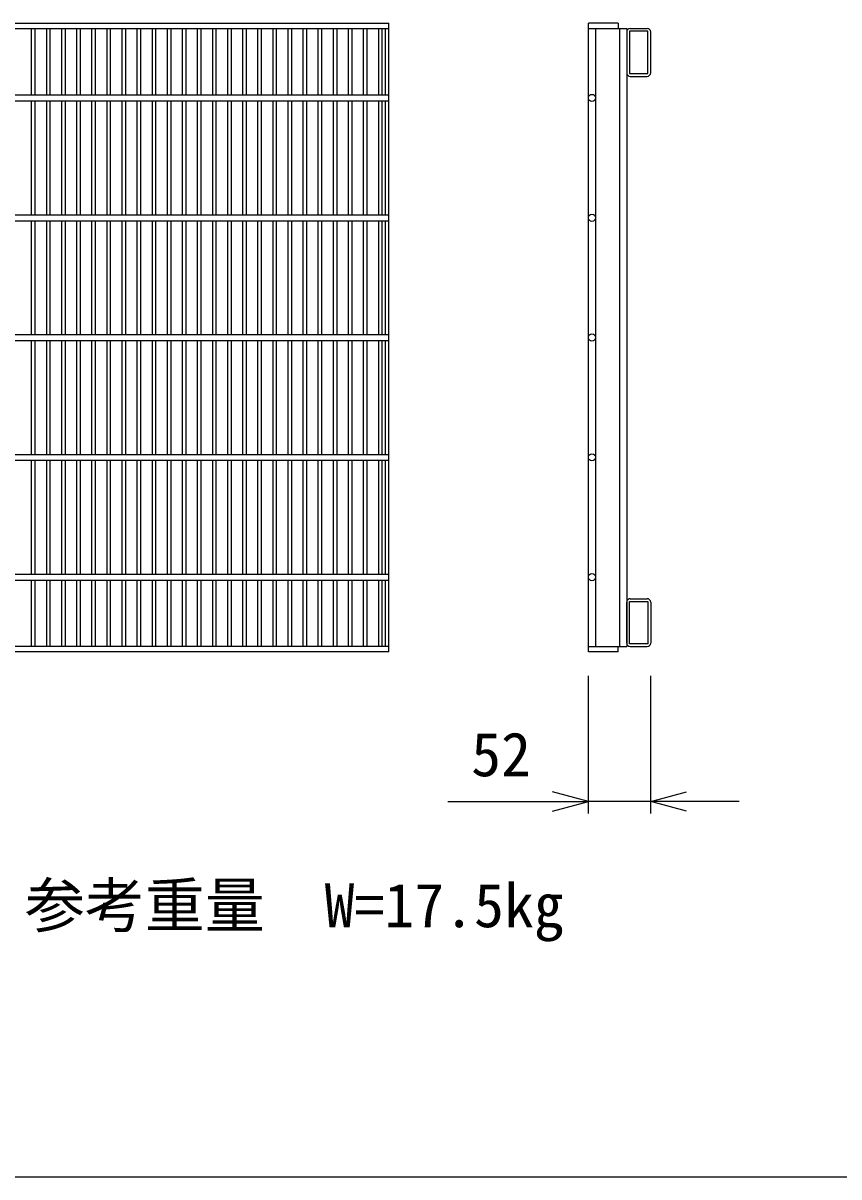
# Model space of a CAD drawing. Units: millimetres, scale not verified. Extents: x 12 to 21012, y 0 to 14850.
# Drawn here: x 15218 to 15898, y 7973 to 8936 of the extents above; entities that cross this region are included whole.
import ezdxf
from ezdxf.enums import TextEntityAlignment as Align

# ---------------------------------------------------------------- set-up
doc = ezdxf.new("R2010")
doc.units = ezdxf.units.MM
doc.header["$LTSCALE"] = 25
for name, color, linetype, lineweight in [('DIM', 7, 'Continuous', 25), ('HATCH', 6, 'Continuous', 25), ('TXT', 7, 'Continuous', 25)]:
    doc.layers.add(name, color=color, linetype=linetype, lineweight=lineweight)
doc.styles.add('ＭＳ ゴシック', font='')
doc.styles.get('ＭＳ ゴシック').set_extended_font_data('MS Gothic')

msp = doc.modelspace()

# ---------------------------------------------------------------- linework, layer by layer
at = {"layer": 'DIM'}
for p, q in [((15689.46, 8276.04), (15689.46, 8390.76)), ((15741.46, 8276.04), (15741.46, 8390.76)), ((15689.46, 8286.04), (15659.46, 8294.08)), ((15741.46, 8286.04), (15771.46, 8294.08)), ((15572.2, 8286.04), (15689.46, 8286.04)), ((15659.46, 8278), (15689.46, 8286.04)), ((15741.46, 8286.04), (15689.46, 8286.04)), ((15815.42, 8286.04), (15741.46, 8286.04)), ((15771.46, 8278), (15741.46, 8286.04))]:
    msp.add_line(p, q, dxfattribs=at)
at = {"layer": 'HATCH'}
for p, q in [((14998.14, 8935.76), (15523.14, 8935.76)), ((14998.14, 8931.26), (15523.14, 8931.26)), ((15224.99, 8875.76), (15224.99, 8931.26)), ((15227.99, 8875.76), (15227.99, 8931.26)), ((15237.58, 8875.76), (15237.58, 8931.26)), ((15240.58, 8875.76), (15240.58, 8931.26)), ((15250.17, 8875.76), (15250.17, 8931.26)), ((15253.17, 8875.76), (15253.17, 8931.26)), ((15262.76, 8875.76), (15262.76, 8931.26)), ((15265.76, 8875.76), (15265.76, 8931.26)), ((15275.35, 8875.76), (15275.35, 8931.26)), ((15278.35, 8875.76), (15278.35, 8931.26)), ((15287.94, 8875.76), (15287.94, 8931.26)), ((15290.94, 8875.76), (15290.94, 8931.26)), ((15300.53, 8875.76), (15300.53, 8931.26)), ((15303.53, 8875.76), (15303.53, 8931.26)), ((15313.12, 8875.76), (15313.12, 8931.26)), ((15316.12, 8875.76), (15316.12, 8931.26)), ((15325.71, 8875.76), (15325.71, 8931.26)), ((15328.71, 8875.76), (15328.71, 8931.26)), ((15338.3, 8875.76), (15338.3, 8931.26)), ((15341.3, 8875.76), (15341.3, 8931.26)), ((15350.88, 8875.76), (15350.88, 8931.26)), ((15353.88, 8875.76), (15353.88, 8931.26)), ((15363.47, 8875.76), (15363.47, 8931.26)), ((15366.47, 8875.76), (15366.47, 8931.26)), ((15376.06, 8875.76), (15376.06, 8931.26)), ((15379.06, 8875.76), (15379.06, 8931.26)), ((15388.65, 8875.76), (15388.65, 8931.26)), ((15391.65, 8875.76), (15391.65, 8931.26)), ((15401.24, 8875.76), (15401.24, 8931.26)), ((15404.24, 8875.76), (15404.24, 8931.26)), ((15413.83, 8875.76), (15413.83, 8931.26)), ((15416.83, 8875.76), (15416.83, 8931.26)), ((15426.42, 8875.76), (15426.42, 8931.26)), ((15429.42, 8875.76), (15429.42, 8931.26)), ((15439.01, 8875.76), (15439.01, 8931.26)), ((15442.01, 8875.76), (15442.01, 8931.26)), ((15451.6, 8875.76), (15451.6, 8931.26)), ((15454.6, 8875.76), (15454.6, 8931.26)), ((15464.19, 8875.76), (15464.19, 8931.26)), ((15467.19, 8875.76), (15467.19, 8931.26)), ((15476.78, 8875.76), (15476.78, 8931.26)), ((15479.78, 8875.76), (15479.78, 8931.26)), ((15489.37, 8875.76), (15489.37, 8931.26)), ((15492.37, 8875.76), (15492.37, 8931.26)), ((15501.96, 8875.76), (15501.96, 8931.26)), ((15504.96, 8875.76), (15504.96, 8931.26)), ((15514.55, 8875.76), (15514.55, 8931.26)), ((15517.55, 8875.76), (15517.55, 8931.26)), ((15520.14, 8875.76), (15520.14, 8931.26)), ((15523.14, 8410.76), (15523.14, 8935.76)), ((15714.46, 8935.76), (15689.46, 8935.76)), ((15689.46, 8410.76), (15689.46, 8935.76)), ((15689.46, 8931.26), (15721.46, 8931.26)), ((15695.46, 8931.26), (15695.46, 8415.26)), ((15714.46, 8935.76), (15714.46, 8931.26)), ((15715.46, 8931.26), (15715.46, 8415.26)), ((15721.46, 8931.26), (15721.46, 8415.26)), ((15739.16, 8928.96), (15723.76, 8928.96)), ((15723.76, 8928.96), (15723.76, 8893.56)), ((15724.46, 8931.26), (15738.46, 8931.26)), ((15739.16, 8893.56), (15739.16, 8928.96)), ((15721.46, 8928.26), (15721.46, 8894.26)), ((15741.46, 8894.26), (15741.46, 8928.26)), ((15723.76, 8893.56), (15739.16, 8893.56)), ((15724.46, 8891.26), (15738.46, 8891.26)), ((14998.14, 8875.76), (15523.14, 8875.76)), ((14998.14, 8870.76), (15523.14, 8870.76)), ((15224.99, 8775.76), (15224.99, 8870.76)), ((15227.99, 8775.76), (15227.99, 8870.76)), ((15237.58, 8775.76), (15237.58, 8870.76)), ((15240.58, 8775.76), (15240.58, 8870.76)), ((15250.17, 8775.76), (15250.17, 8870.76)), ((15253.17, 8775.76), (15253.17, 8870.76)), ((15262.76, 8775.76), (15262.76, 8870.76)), ((15265.76, 8775.76), (15265.76, 8870.76)), ((15275.35, 8775.76), (15275.35, 8870.76)), ((15278.35, 8775.76), (15278.35, 8870.76)), ((15287.94, 8775.76), (15287.94, 8870.76)), ((15290.94, 8775.76), (15290.94, 8870.76)), ((15300.53, 8775.76), (15300.53, 8870.76)), ((15303.53, 8775.76), (15303.53, 8870.76)), ((15313.12, 8775.76), (15313.12, 8870.76)), ((15316.12, 8775.76), (15316.12, 8870.76)), ((15325.71, 8775.76), (15325.71, 8870.76)), ((15328.71, 8775.76), (15328.71, 8870.76)), ((15338.3, 8775.76), (15338.3, 8870.76)), ((15341.3, 8775.76), (15341.3, 8870.76)), ((15350.88, 8775.76), (15350.88, 8870.76)), ((15353.88, 8775.76), (15353.88, 8870.76)), ((15363.47, 8775.76), (15363.47, 8870.76)), ((15366.47, 8775.76), (15366.47, 8870.76)), ((15376.06, 8775.76), (15376.06, 8870.76)), ((15379.06, 8775.76), (15379.06, 8870.76)), ((15388.65, 8775.76), (15388.65, 8870.76)), ((15391.65, 8775.76), (15391.65, 8870.76)), ((15401.24, 8775.76), (15401.24, 8870.76)), ((15404.24, 8775.76), (15404.24, 8870.76)), ((15413.83, 8775.76), (15413.83, 8870.76)), ((15416.83, 8775.76), (15416.83, 8870.76)), ((15426.42, 8775.76), (15426.42, 8870.76)), ((15429.42, 8775.76), (15429.42, 8870.76)), ((15439.01, 8775.76), (15439.01, 8870.76)), ((15442.01, 8775.76), (15442.01, 8870.76)), ((15451.6, 8775.76), (15451.6, 8870.76)), ((15454.6, 8775.76), (15454.6, 8870.76)), ((15464.19, 8775.76), (15464.19, 8870.76)), ((15467.19, 8775.76), (15467.19, 8870.76)), ((15476.78, 8775.76), (15476.78, 8870.76)), ((15479.78, 8775.76), (15479.78, 8870.76)), ((15489.37, 8775.76), (15489.37, 8870.76)), ((15492.37, 8775.76), (15492.37, 8870.76)), ((15501.96, 8775.76), (15501.96, 8870.76)), ((15504.96, 8775.76), (15504.96, 8870.76)), ((15514.55, 8775.76), (15514.55, 8870.76)), ((15517.55, 8775.76), (15517.55, 8870.76)), ((15520.14, 8775.76), (15520.14, 8870.76)), ((14998.14, 8775.76), (15523.14, 8775.76)), ((14998.14, 8770.76), (15523.14, 8770.76)), ((15224.99, 8675.76), (15224.99, 8770.76)), ((15227.99, 8675.76), (15227.99, 8770.76)), ((15237.58, 8675.76), (15237.58, 8770.76)), ((15240.58, 8675.76), (15240.58, 8770.76)), ((15250.17, 8675.76), (15250.17, 8770.76)), ((15253.17, 8675.76), (15253.17, 8770.76)), ((15262.76, 8675.76), (15262.76, 8770.76)), ((15265.76, 8675.76), (15265.76, 8770.76)), ((15275.35, 8675.76), (15275.35, 8770.76)), ((15278.35, 8675.76), (15278.35, 8770.76)), ((15287.94, 8675.76), (15287.94, 8770.76)), ((15290.94, 8675.76), (15290.94, 8770.76)), ((15300.53, 8675.76), (15300.53, 8770.76)), ((15303.53, 8675.76), (15303.53, 8770.76)), ((15313.12, 8675.76), (15313.12, 8770.76)), ((15316.12, 8675.76), (15316.12, 8770.76)), ((15325.71, 8675.76), (15325.71, 8770.76)), ((15328.71, 8675.76), (15328.71, 8770.76)), ((15338.3, 8675.76), (15338.3, 8770.76)), ((15341.3, 8675.76), (15341.3, 8770.76)), ((15350.88, 8675.76), (15350.88, 8770.76)), ((15353.88, 8675.76), (15353.88, 8770.76)), ((15363.47, 8675.76), (15363.47, 8770.76)), ((15366.47, 8675.76), (15366.47, 8770.76)), ((15376.06, 8675.76), (15376.06, 8770.76)), ((15379.06, 8675.76), (15379.06, 8770.76)), ((15388.65, 8675.76), (15388.65, 8770.76)), ((15391.65, 8675.76), (15391.65, 8770.76)), ((15401.24, 8675.76), (15401.24, 8770.76)), ((15404.24, 8675.76), (15404.24, 8770.76)), ((15413.83, 8675.76), (15413.83, 8770.76)), ((15416.83, 8675.76), (15416.83, 8770.76)), ((15426.42, 8675.76), (15426.42, 8770.76)), ((15429.42, 8675.76), (15429.42, 8770.76)), ((15439.01, 8675.76), (15439.01, 8770.76)), ((15442.01, 8675.76), (15442.01, 8770.76)), ((15451.6, 8675.76), (15451.6, 8770.76)), ((15454.6, 8675.76), (15454.6, 8770.76)), ((15464.19, 8675.76), (15464.19, 8770.76)), ((15467.19, 8675.76), (15467.19, 8770.76)), ((15476.78, 8675.76), (15476.78, 8770.76)), ((15479.78, 8675.76), (15479.78, 8770.76)), ((15489.37, 8675.76), (15489.37, 8770.76)), ((15492.37, 8675.76), (15492.37, 8770.76)), ((15501.96, 8675.76), (15501.96, 8770.76)), ((15504.96, 8675.76), (15504.96, 8770.76)), ((15514.55, 8675.76), (15514.55, 8770.76)), ((15517.55, 8675.76), (15517.55, 8770.76)), ((15520.14, 8675.76), (15520.14, 8770.76)), ((14998.14, 8675.76), (15523.14, 8675.76)), ((14998.14, 8670.76), (15523.14, 8670.76)), ((15224.99, 8575.76), (15224.99, 8670.76)), ((15227.99, 8575.76), (15227.99, 8670.76)), ((15237.58, 8575.76), (15237.58, 8670.76)), ((15240.58, 8575.76), (15240.58, 8670.76)), ((15250.17, 8575.76), (15250.17, 8670.76)), ((15253.17, 8575.76), (15253.17, 8670.76)), ((15262.76, 8575.76), (15262.76, 8670.76)), ((15265.76, 8575.76), (15265.76, 8670.76)), ((15275.35, 8575.76), (15275.35, 8670.76)), ((15278.35, 8575.76), (15278.35, 8670.76)), ((15287.94, 8575.76), (15287.94, 8670.76)), ((15290.94, 8575.76), (15290.94, 8670.76)), ((15300.53, 8575.76), (15300.53, 8670.76)), ((15303.53, 8575.76), (15303.53, 8670.76)), ((15313.12, 8575.76), (15313.12, 8670.76)), ((15316.12, 8575.76), (15316.12, 8670.76)), ((15325.71, 8575.76), (15325.71, 8670.76)), ((15328.71, 8575.76), (15328.71, 8670.76)), ((15338.3, 8575.76), (15338.3, 8670.76)), ((15341.3, 8575.76), (15341.3, 8670.76)), ((15350.88, 8575.76), (15350.88, 8670.76)), ((15353.88, 8575.76), (15353.88, 8670.76)), ((15363.47, 8575.76), (15363.47, 8670.76)), ((15366.47, 8575.76), (15366.47, 8670.76)), ((15376.06, 8575.76), (15376.06, 8670.76)), ((15379.06, 8575.76), (15379.06, 8670.76)), ((15388.65, 8575.76), (15388.65, 8670.76)), ((15391.65, 8575.76), (15391.65, 8670.76)), ((15401.24, 8575.76), (15401.24, 8670.76)), ((15404.24, 8575.76), (15404.24, 8670.76)), ((15413.83, 8575.76), (15413.83, 8670.76)), ((15416.83, 8575.76), (15416.83, 8670.76)), ((15426.42, 8575.76), (15426.42, 8670.76)), ((15429.42, 8575.76), (15429.42, 8670.76)), ((15439.01, 8575.76), (15439.01, 8670.76)), ((15442.01, 8575.76), (15442.01, 8670.76)), ((15451.6, 8575.76), (15451.6, 8670.76)), ((15454.6, 8575.76), (15454.6, 8670.76)), ((15464.19, 8575.76), (15464.19, 8670.76)), ((15467.19, 8575.76), (15467.19, 8670.76)), ((15476.78, 8575.76), (15476.78, 8670.76)), ((15479.78, 8575.76), (15479.78, 8670.76)), ((15489.37, 8575.76), (15489.37, 8670.76)), ((15492.37, 8575.76), (15492.37, 8670.76)), ((15501.96, 8575.76), (15501.96, 8670.76)), ((15504.96, 8575.76), (15504.96, 8670.76)), ((15514.55, 8575.76), (15514.55, 8670.76)), ((15517.55, 8575.76), (15517.55, 8670.76)), ((15520.14, 8575.76), (15520.14, 8670.76)), ((14998.14, 8575.76), (15523.14, 8575.76)), ((14998.14, 8570.76), (15523.14, 8570.76)), ((15224.99, 8475.76), (15224.99, 8570.76)), ((15227.99, 8475.76), (15227.99, 8570.76)), ((15237.58, 8475.76), (15237.58, 8570.76)), ((15240.58, 8475.76), (15240.58, 8570.76)), ((15250.17, 8475.76), (15250.17, 8570.76)), ((15253.17, 8475.76), (15253.17, 8570.76)), ((15262.76, 8475.76), (15262.76, 8570.76)), ((15265.76, 8475.76), (15265.76, 8570.76)), ((15275.35, 8475.76), (15275.35, 8570.76)), ((15278.35, 8475.76), (15278.35, 8570.76)), ((15287.94, 8475.76), (15287.94, 8570.76)), ((15290.94, 8475.76), (15290.94, 8570.76)), ((15300.53, 8475.76), (15300.53, 8570.76)), ((15303.53, 8475.76), (15303.53, 8570.76)), ((15313.12, 8475.76), (15313.12, 8570.76)), ((15316.12, 8475.76), (15316.12, 8570.76)), ((15325.71, 8475.76), (15325.71, 8570.76)), ((15328.71, 8475.76), (15328.71, 8570.76)), ((15338.3, 8475.76), (15338.3, 8570.76)), ((15341.3, 8475.76), (15341.3, 8570.76)), ((15350.88, 8475.76), (15350.88, 8570.76)), ((15353.88, 8475.76), (15353.88, 8570.76)), ((15363.47, 8475.76), (15363.47, 8570.76)), ((15366.47, 8475.76), (15366.47, 8570.76)), ((15376.06, 8475.76), (15376.06, 8570.76)), ((15379.06, 8475.76), (15379.06, 8570.76)), ((15388.65, 8475.76), (15388.65, 8570.76)), ((15391.65, 8475.76), (15391.65, 8570.76)), ((15401.24, 8475.76), (15401.24, 8570.76)), ((15404.24, 8475.76), (15404.24, 8570.76)), ((15413.83, 8475.76), (15413.83, 8570.76)), ((15416.83, 8475.76), (15416.83, 8570.76)), ((15426.42, 8475.76), (15426.42, 8570.76)), ((15429.42, 8475.76), (15429.42, 8570.76)), ((15439.01, 8475.76), (15439.01, 8570.76)), ((15442.01, 8475.76), (15442.01, 8570.76)), ((15451.6, 8475.76), (15451.6, 8570.76)), ((15454.6, 8475.76), (15454.6, 8570.76)), ((15464.19, 8475.76), (15464.19, 8570.76)), ((15467.19, 8475.76), (15467.19, 8570.76)), ((15476.78, 8475.76), (15476.78, 8570.76)), ((15479.78, 8475.76), (15479.78, 8570.76)), ((15489.37, 8475.76), (15489.37, 8570.76)), ((15492.37, 8475.76), (15492.37, 8570.76)), ((15501.96, 8475.76), (15501.96, 8570.76)), ((15504.96, 8475.76), (15504.96, 8570.76)), ((15514.55, 8475.76), (15514.55, 8570.76)), ((15517.55, 8475.76), (15517.55, 8570.76)), ((15520.14, 8475.76), (15520.14, 8570.76)), ((14998.14, 8475.76), (15523.14, 8475.76)), ((14998.14, 8470.76), (15523.14, 8470.76)), ((15224.99, 8415.26), (15224.99, 8470.76)), ((15227.99, 8415.26), (15227.99, 8470.76)), ((15237.58, 8415.26), (15237.58, 8470.76)), ((15240.58, 8415.26), (15240.58, 8470.76)), ((15250.17, 8415.26), (15250.17, 8470.76)), ((15253.17, 8415.26), (15253.17, 8470.76)), ((15262.76, 8415.26), (15262.76, 8470.76)), ((15265.76, 8415.26), (15265.76, 8470.76)), ((15275.35, 8415.26), (15275.35, 8470.76)), ((15278.35, 8415.26), (15278.35, 8470.76)), ((15287.94, 8415.26), (15287.94, 8470.76)), ((15290.94, 8415.26), (15290.94, 8470.76)), ((15300.53, 8415.26), (15300.53, 8470.76)), ((15303.53, 8415.26), (15303.53, 8470.76)), ((15313.12, 8415.26), (15313.12, 8470.76)), ((15316.12, 8415.26), (15316.12, 8470.76)), ((15325.71, 8415.26), (15325.71, 8470.76)), ((15328.71, 8415.26), (15328.71, 8470.76)), ((15338.3, 8415.26), (15338.3, 8470.76)), ((15341.3, 8415.26), (15341.3, 8470.76)), ((15350.88, 8415.26), (15350.88, 8470.76)), ((15353.88, 8415.26), (15353.88, 8470.76)), ((15363.47, 8415.26), (15363.47, 8470.76)), ((15366.47, 8415.26), (15366.47, 8470.76)), ((15376.06, 8415.26), (15376.06, 8470.76)), ((15379.06, 8415.26), (15379.06, 8470.76)), ((15388.65, 8415.26), (15388.65, 8470.76)), ((15391.65, 8415.26), (15391.65, 8470.76)), ((15401.24, 8415.26), (15401.24, 8470.76)), ((15404.24, 8415.26), (15404.24, 8470.76)), ((15413.83, 8415.26), (15413.83, 8470.76)), ((15416.83, 8415.26), (15416.83, 8470.76)), ((15426.42, 8415.26), (15426.42, 8470.76)), ((15429.42, 8415.26), (15429.42, 8470.76)), ((15439.01, 8415.26), (15439.01, 8470.76)), ((15442.01, 8415.26), (15442.01, 8470.76)), ((15451.6, 8415.26), (15451.6, 8470.76)), ((15454.6, 8415.26), (15454.6, 8470.76)), ((15464.19, 8415.26), (15464.19, 8470.76)), ((15467.19, 8415.26), (15467.19, 8470.76)), ((15476.78, 8415.26), (15476.78, 8470.76)), ((15479.78, 8415.26), (15479.78, 8470.76)), ((15489.37, 8415.26), (15489.37, 8470.76)), ((15492.37, 8415.26), (15492.37, 8470.76)), ((15501.96, 8415.26), (15501.96, 8470.76)), ((15504.96, 8415.26), (15504.96, 8470.76)), ((15514.55, 8415.26), (15514.55, 8470.76)), ((15517.55, 8415.26), (15517.55, 8470.76)), ((15520.14, 8415.26), (15520.14, 8470.76)), ((15721.46, 8418.26), (15721.46, 8452.26)), ((15723.76, 8452.96), (15739.16, 8452.96)), ((15723.76, 8417.56), (15723.76, 8452.96)), ((15724.46, 8455.26), (15738.46, 8455.26)), ((15739.16, 8452.96), (15739.16, 8417.56)), ((15741.46, 8452.26), (15741.46, 8418.26)), ((15523.14, 8415.26), (14998.14, 8415.26)), ((15523.14, 8410.76), (14998.14, 8410.76)), ((15689.46, 8415.26), (15721.46, 8415.26)), ((15714.46, 8410.76), (15689.46, 8410.76)), ((15714.46, 8410.76), (15714.46, 8415.26)), ((15739.16, 8417.56), (15723.76, 8417.56)), ((15724.46, 8415.26), (15738.46, 8415.26))]:
    msp.add_line(p, q, dxfattribs=at)
for centre in [(15692.46, 8873.26), (15692.46, 8773.26), (15692.46, 8673.26), (15692.46, 8573.26), (15692.46, 8473.26)]:
    msp.add_circle(centre, 3, dxfattribs=at)
for centre, start, end in [((15724.46, 8928.26), 90, 180), ((15738.46, 8928.26), 0, 90), ((15724.46, 8894.26), 180, 270), ((15738.46, 8894.26), 270, 0), ((15724.46, 8452.26), 90, 180), ((15738.46, 8452.26), 0, 90), ((15724.46, 8418.26), 180, 270), ((15738.46, 8418.26), 270, 0)]:
    msp.add_arc(centre, 3, start, end, dxfattribs=at)
at = {"layer": 'TXT'}
msp.add_line((9362.5, 7972.57), (18762.5, 7972.57), dxfattribs=at)

# ---------------------------------------------------------------- texts
at = {"layer": 'DIM', "style": 'ＭＳ ゴシック'}
for s, p in [('52', (15591.71, 8296.04)), ('参考重量\u3000W=17.5kg', (15219.41, 8170.02))]:
    msp.add_text(s, height=36.66, dxfattribs=at).set_placement(p, align=Align.BOTTOM_LEFT)

doc.saveas('drawing.dxf')
